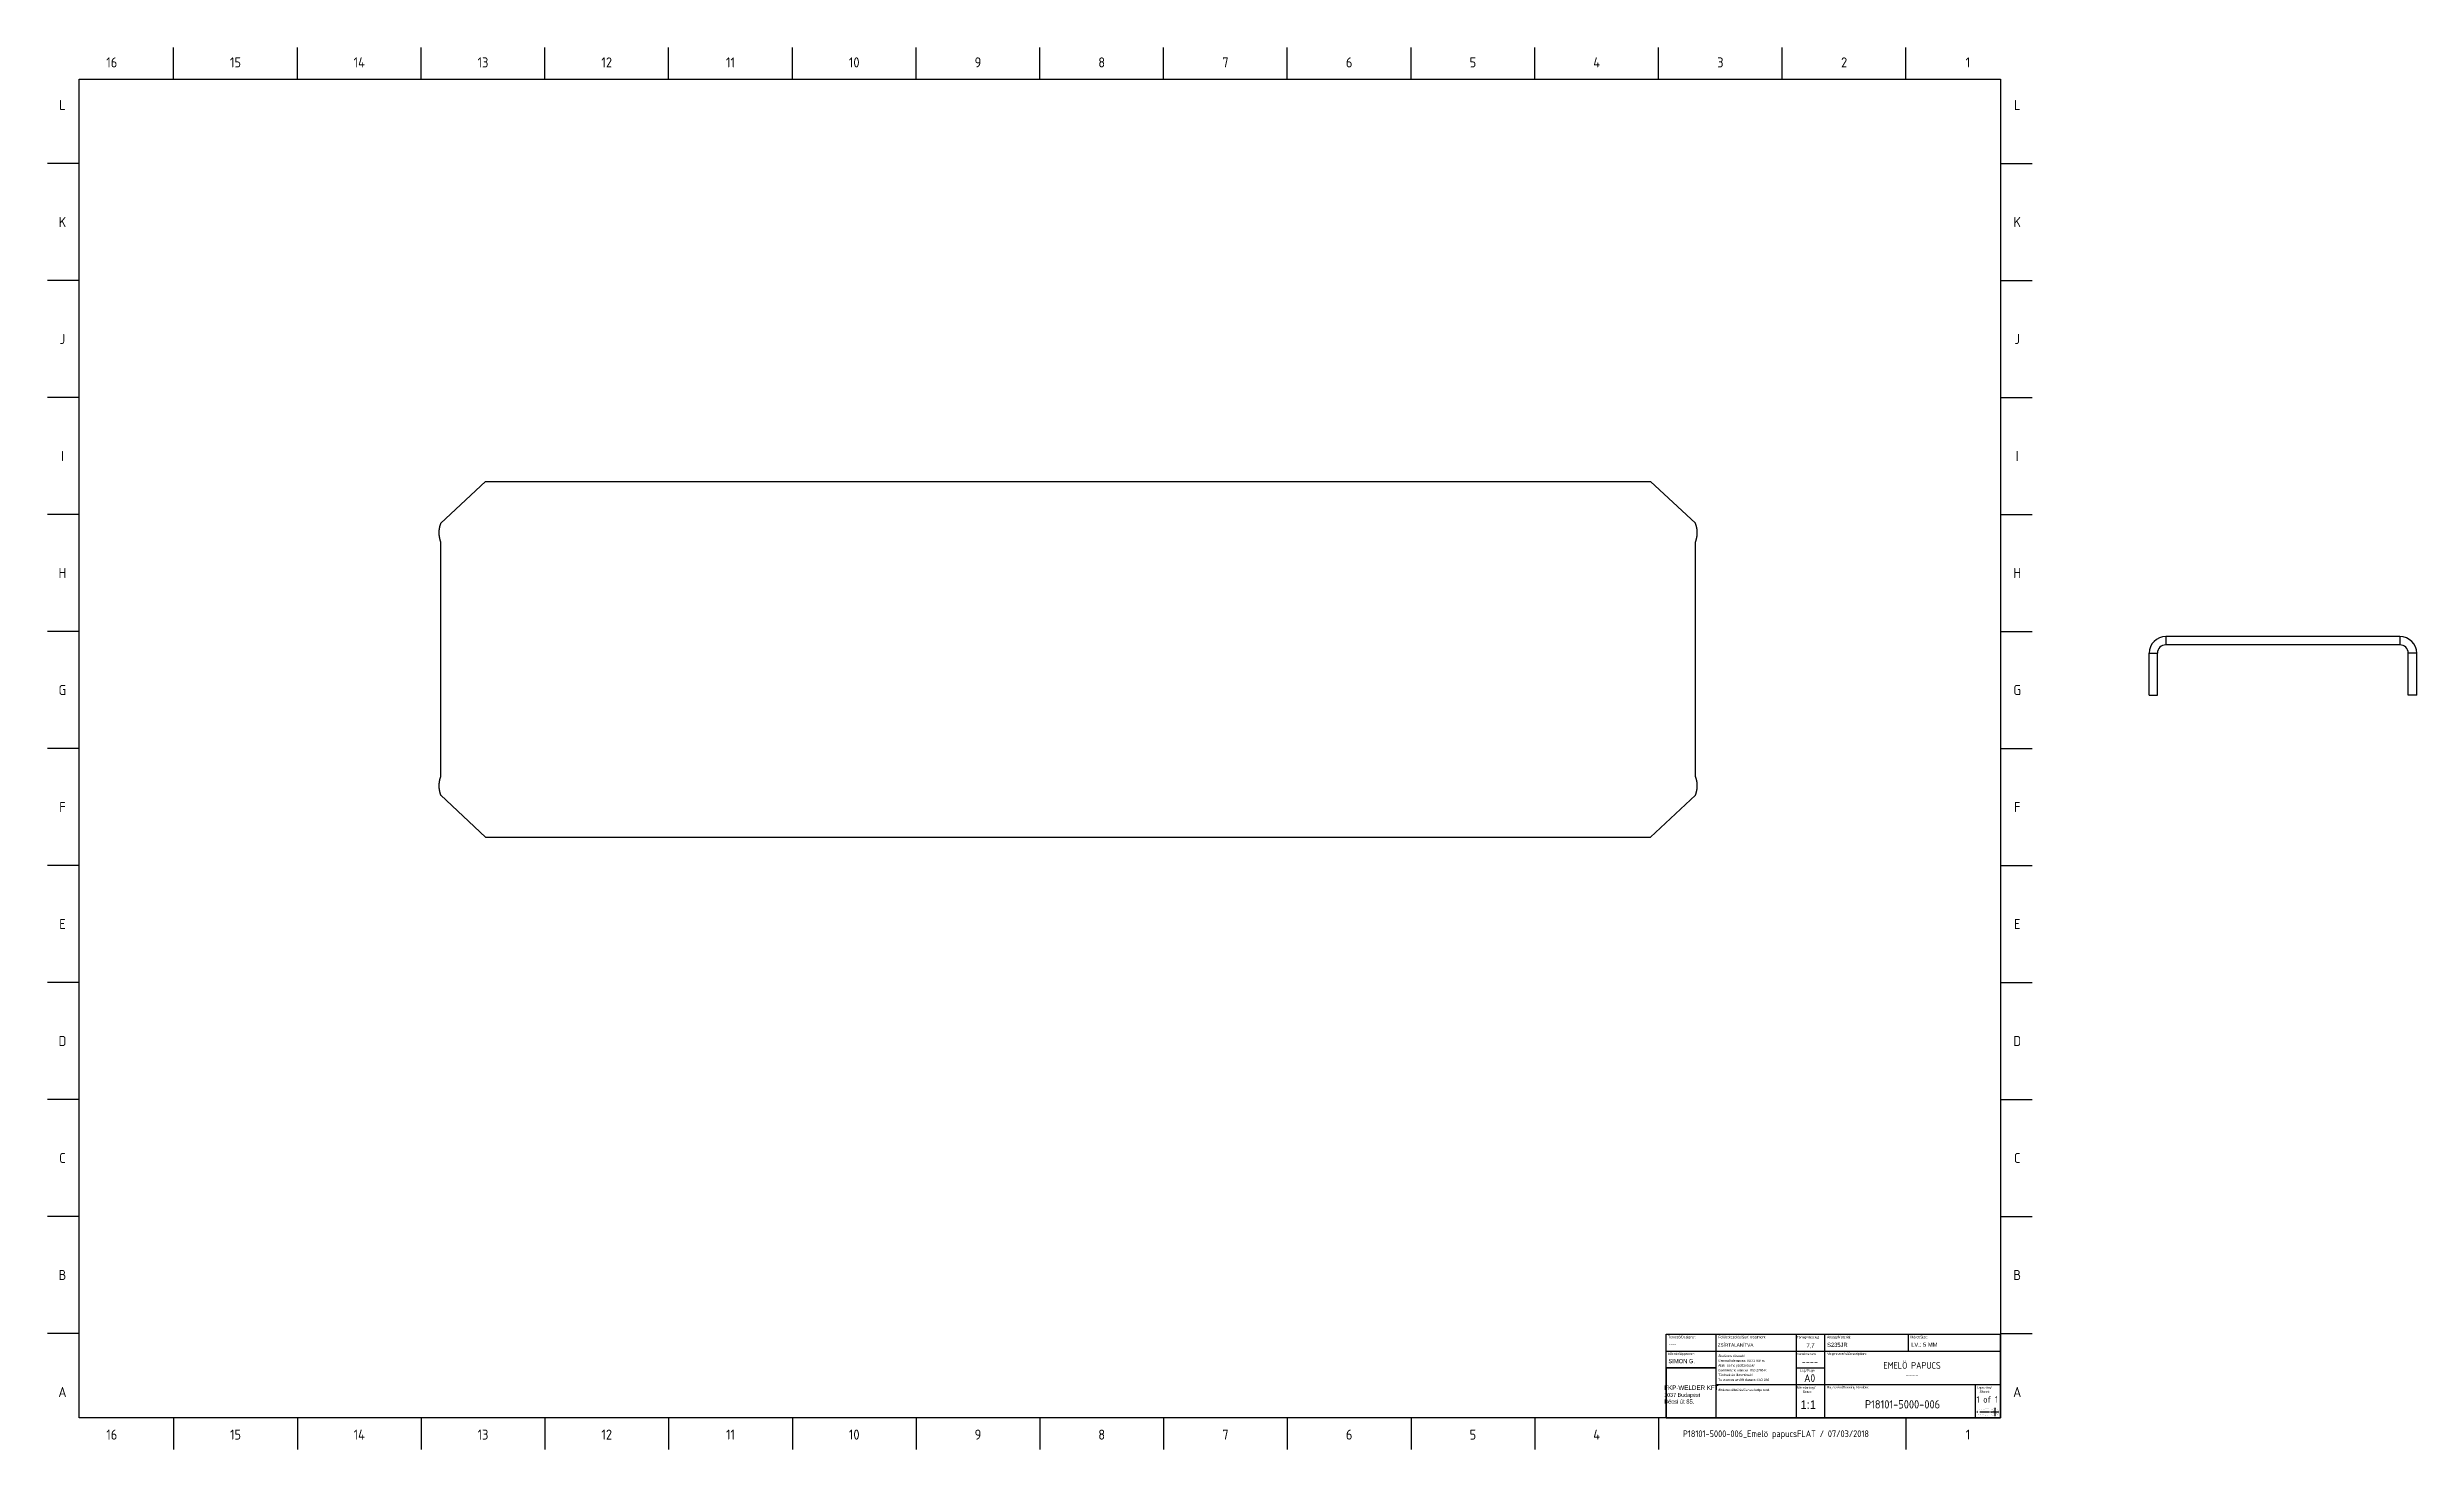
# Model space of a CAD drawing. Extents: x 2 to 1419, y 1 to 840.
import ezdxf

# ---------------------------------------------------------------- set-up
doc = ezdxf.new("R2010")
doc.units = 0
doc.header["$LTSCALE"] = 12.7
doc.header["$MEASUREMENT"] = 0
doc.linetypes.add('CENTER', pattern=[0.72, 0.45, -0.09, 0.09, -0.09])
doc.layers.get('0').update_dxf_attribs({"linetype": 'CONTINUOUS'})
for name, color, linetype in [('ANNOTATION_TEXT', 7, 'CONTINUOUS'), ('BORDER_FRAME', 7, 'CONTINUOUS'), ('BORDER_ZONES', 7, 'CONTINUOUS'), ('TITLE_BLOCK', 7, 'CONTINUOUS'), ('VISIBLE', 7, 'CONTINUOUS')]:
    doc.layers.add(name, color=color, linetype=linetype)
doc.styles.add('ONSHAPE-STANDARD', font='ISOCP.SHX')
doc.styles.add('ONSHAPE-STANDARD-NOTESTYLE', font='ARIsoP1.shx', dxfattribs={"height": 2.5})

msp = doc.modelspace()

# ---------------------------------------------------------------- linework, layer by layer
at = {"color": 250, "linetype": 'CONTINUOUS'}
for p, q in [((970, 20), (970, 70)), ((970, 70), (1170, 70)), ((970, 60), (1170, 60)), ((1000, 20), (1000, 70)), ((1048, 20), (1048, 70)), ((1065, 20), (1065, 70)), ((1115, 60), (1115, 70)), ((1170, 20), (1170, 70)), ((970, 50), (1000, 50)), ((1000, 50), (970, 50)), ((970, 50), (970, 20)), ((1000, 20), (1000, 50)), ((1048, 50), (1065, 50)), ((1000, 40), (1170, 40)), ((1155, 20), (1155, 40)), ((970, 20), (1170, 20)), ((970, 20), (1000, 20))]:
    msp.add_line(p, q, dxfattribs=at)
at = {"color": 250, "linetype": 'CENTER'}
for p, q in [((1163.4, 23.5), (1155.8, 23.5)), ((1169.1, 23.5), (1164, 23.5)), ((1166.6, 26), (1166.6, 21))]:
    msp.add_line(p, q, dxfattribs=at)
at = {"color": 7, "linetype": 'CONTINUOUS', "const_width": 0.0488, "flags": 128}
for points in [[(1163.1, 25.7), (1156.3, 24.6)], [(1156.3, 24.6), (1156.3, 22.3)], [(1156.3, 22.3), (1163.1, 21.3)], [(1163.1, 21.3), (1163.1, 25.7)]]:
    msp.add_lwpolyline(points, dxfattribs=at)
at = {"color": 7, "linetype": 'CONTINUOUS', "const_width": 0.0488}
for points in [[(1168.8, 23.5, 0.414214), (1166.6, 25.7, 2.414214), (1168.8, 23.5)], [(1167.8, 23.5, 0.414214), (1166.6, 24.6, 2.414214), (1167.8, 23.5)]]:
    msp.add_lwpolyline(points, format="xyb", close=True, dxfattribs=at)
at = {"layer": 'BORDER_FRAME'}
for p, q in [((21, 20), (21, 821)), ((21, 821), (1170, 821)), ((1170, 821), (1170, 20)), ((1170, 20), (21, 20))]:
    msp.add_line(p, q, dxfattribs=at)
at = {"layer": 'BORDER_ZONES'}
for p, q in [((77.5, 821), (77.5, 840)), ((151.5, 821), (151.5, 840)), ((225.5, 821), (225.5, 840)), ((299.5, 821), (299.5, 840)), ((373.5, 821), (373.5, 840)), ((447.5, 821), (447.5, 840)), ((521.5, 821), (521.5, 840)), ((595.5, 821), (595.5, 840)), ((669.5, 821), (669.5, 840)), ((743.5, 821), (743.5, 840)), ((817.5, 821), (817.5, 840)), ((891.5, 821), (891.5, 840)), ((965.5, 821), (965.5, 840)), ((1039.5, 821), (1039.5, 840)), ((1113.5, 821), (1113.5, 840)), ((21, 770.5), (2, 770.5)), ((1170, 770.5), (1189, 770.5)), ((21, 700.5), (2, 700.5)), ((1170, 700.5), (1189, 700.5)), ((21, 630.5), (2, 630.5)), ((1170, 630.5), (1189, 630.5)), ((21, 560.5), (2, 560.5)), ((1170, 560.5), (1189, 560.5)), ((21, 490.5), (2, 490.5)), ((1170, 490.5), (1189, 490.5)), ((21, 420.5), (2, 420.5)), ((1170, 420.5), (1189, 420.5)), ((21, 350.5), (2, 350.5)), ((1170, 350.5), (1189, 350.5)), ((21, 280.5), (2, 280.5)), ((1170, 280.5), (1189, 280.5)), ((21, 210.5), (2, 210.5)), ((1170, 210.5), (1189, 210.5)), ((21, 140.5), (2, 140.5)), ((1170, 140.5), (1189, 140.5)), ((21, 70.5), (2, 70.5)), ((1170, 70.5), (1189, 70.5)), ((77.5, 20), (77.5, 1)), ((151.5, 20), (151.5, 1)), ((225.5, 20), (225.5, 1)), ((299.5, 20), (299.5, 1)), ((373.5, 20), (373.5, 1)), ((447.5, 20), (447.5, 1)), ((521.5, 20), (521.5, 1)), ((595.5, 20), (595.5, 1)), ((669.5, 20), (669.5, 1)), ((743.5, 20), (743.5, 1)), ((817.5, 20), (817.5, 1)), ((891.5, 20), (891.5, 1)), ((965.5, 20), (965.5, 1)), ((1113.5, 20), (1113.5, 1))]:
    msp.add_line(p, q, dxfattribs=at)
at = {"layer": 'VISIBLE'}
for p, q in [((264, 580.3), (237.2, 555.3)), ((264, 580.3), (960.8, 580.3)), ((960.8, 580.3), (987.6, 555.3)), ((237.2, 403.9), (237.2, 543.9)), ((987.6, 403.9), (987.6, 543.9)), ((1408.9, 487.5), (1268.9, 487.5)), ((1268.9, 487.5), (1268.9, 482.5)), ((1408.9, 482.5), (1268.9, 482.5)), ((1408.9, 487.5), (1408.9, 482.5)), ((1258.9, 477.5), (1263.9, 477.5)), ((1258.9, 452.5), (1258.9, 477.5)), ((1263.9, 452.5), (1263.9, 477.5)), ((1418.9, 477.5), (1413.9, 477.5)), ((1413.9, 452.5), (1413.9, 477.5)), ((1418.9, 452.5), (1418.9, 477.5)), ((1258.9, 452.5), (1263.9, 452.5)), ((1418.9, 452.5), (1413.9, 452.5)), ((264, 367.5), (237.2, 392.5)), ((960.8, 367.5), (987.6, 392.5)), ((264, 367.5), (960.8, 367.5))]:
    msp.add_line(p, q, dxfattribs=at)
for centre, radius, start, end in [((1268.9, 477.5), 10, 90, 180), ((1268.9, 477.5), 5, 90, 180), ((1408.9, 477.5), 10, 0, 90), ((1408.9, 477.5), 5, 0, 90)]:
    msp.add_arc(centre, radius, start, end, dxfattribs=at)
for points in [[(237.2, 555.3), (236.6, 553.8), (236.4, 552.5), (236.1, 551), (236.1, 549.6), (236.1, 548.2), (236.4, 546.8), (236.6, 545.4), (237.2, 543.9)], [(987.6, 543.9), (988.1, 545.4), (988.4, 546.8), (988.7, 548.2), (988.7, 549.6), (988.7, 551), (988.4, 552.5), (988.1, 553.8), (987.6, 555.3)], [(237.2, 403.9), (236.6, 402.4), (236.4, 401.1), (236.1, 399.6), (236.1, 398.2), (236.1, 396.8), (236.4, 395.4), (236.6, 394), (237.2, 392.5)], [(987.6, 392.5), (988.1, 394), (988.4, 395.4), (988.7, 396.8), (988.7, 398.2), (988.7, 399.6), (988.4, 401.1), (988.1, 402.4), (987.6, 403.9)]]:
    msp.add_open_spline(points, degree=2, knots=[0, 0, 0, 0.25, 0.25, 0.5, 0.5, 0.75, 0.75, 1, 1, 1], dxfattribs=at)

# ---------------------------------------------------------------- texts
at = {"color": 7, "linetype": 'CONTINUOUS', "style": 'ONSHAPE-STANDARD-NOTESTYLE', "oblique": 0}
for s, height, width, p in [('Tervezö/Designer:', 1.5, 0.989, (971.2, 67.6)), ('Ellenör/Approver: ', 1.5, 0.997, (971.2, 57.6)), ('Általános türések/', 1.4, 1.079, (1001.2, 56.4)), ('Felületkezelés/Surf. treatment', 1.5, 1.061, (1001.2, 67.6)), ('Tömeg/Mass[kg]', 1.3, 0.934, (1048.3, 67.6)), ('Verzió/Version:', 1.25, 0.978, (1048.4, 57.6)), ('Anyag/Material:', 1.5, 0.964, (1066.2, 67.6)), ('Megnevezés/Description:', 1.5, 0.967, (1066.2, 57.6)), ('Méret/Size:', 1.5, 0.995, (1116.2, 67.6)), ('Alak- és helyzettürések/', 1.4, 1.091, (1001.2, 50.7)), ('General tolerances: ISO 2768-m', 1.4, 0.992, (1001.2, 53.5)), ('Geometric tolerances: ISO 2768-K', 1.4, 0.977, (1001.2, 47.8)), ('Türések és illesztések/', 1.4, 1.09, (1001.2, 45)), ('Tolerances and fit classes: ISO 286', 1.4, 1.032, (1001.2, 42.1)), ('Lap/Page:', 1.5, 0.981, (1050.1, 47.6)), ('Általános élletörés/General edge cond.', 1.3, 1.036, (1001.2, 36.1)), ('Méretarány/', 1.5, 1.031, (1048.2, 37.4)), ('Scale:', 1.5, 0.95, (1051.7, 34.9)), ('Rajzszám/Drawing Number:', 1.5, 0.937, (1066.2, 37.6)), ('Lapszám/', 1.5, 0.989, (1155.8, 37.4)), ('Sheet:', 1.5, 1.008, (1157.5, 34.9))]:
    msp.add_text(s, height=height, dxfattribs=dict(at, width=width)).set_placement(p)
at = {"style": 'ONSHAPE-STANDARD'}
msp.add_text('A0', height=4.63, dxfattribs=at).set_placement((1052.6, 41.5))
at = {"layer": 'ANNOTATION_TEXT', "style": 'ONSHAPE-STANDARD-NOTESTYLE'}
for s, insert, char_height, width, attachment_point in [('\\fARIsoP1.shx|b0|i0|c0|p0;----}', (971.6, 65.2), 2.5, 27.31, 1), ('\\fARIsoP1.shx|b0|i0|c0|p0;\\H2;ZSÍRTALANÍTVA}', (1000.9, 63.6), 2, 45.98, 4), ('7,7}', (1054, 64.6), 2.5, 7.016, 1), ('\\fARIsoP1.shx|b0|i0|c0|p0;S235JR}', (1066.3, 63.7), 2.5, 46.977, 4), ('\\fARIsoP1.shx|b0|i0|c0|p0;LV.: 5 MM}', (1116.6, 63.8), 2.5, 50.336, 4), ('\\fARIsoP1.shx|b0|i0|c0|p0;SIMON G.}', (971.4, 55.2), 2.5, 27.31, 1), ('\\fARIsoP1.shx|b0|i0|c0|p0;\\H1.08x;FKP-WELDER KFT.{\\H0.857339x;\\P1037 Budapest}{\\H0.925926x;\\PBécsi út 85.}}', (968.9, 39.4), 2.5, 32.46, 1), ('\\fARIsoP1.shx|b0|i0|c0|p0;\\H5;1:1}', (1050.4, 27.9), 5, 11.658, 4)]:
    msp.add_mtext(s, dxfattribs=dict(at, insert=insert, char_height=char_height, width=width, attachment_point=attachment_point))
at = {"layer": 'BORDER_ZONES', "char_height": 6, "attachment_point": 5, "style": 'ONSHAPE-STANDARD'}
for s, insert in [('16', (40.5, 831)), ('15', (114.5, 831)), ('14', (188.5, 831)), ('13', (262.5, 831)), ('12', (336.5, 831)), ('11', (410.5, 831)), ('10', (484.5, 831)), ('9', (558.5, 831)), ('8', (632.5, 831)), ('7', (706.5, 831)), ('6', (780.5, 831)), ('5', (854.5, 831)), ('4', (928.5, 831)), ('3', (1002.5, 831)), ('2', (1076.5, 831)), ('1', (1150.5, 831)), ('L', (11, 805.5)), ('L', (1180, 805.5)), ('K', (11, 735.5)), ('K', (1180, 735.5)), ('J', (11, 665.5)), ('J', (1180, 665.5)), ('I', (11, 595.5)), ('I', (1180, 595.5)), ('H', (11, 525.5)), ('H', (1180, 525.5)), ('G', (11, 455.5)), ('G', (1180, 455.5)), ('F', (11, 385.5)), ('F', (1180, 385.5)), ('E', (11, 315.5)), ('E', (1180, 315.5)), ('D', (11, 245.5)), ('D', (1180, 245.5)), ('C', (11, 175.5)), ('C', (1180, 175.5)), ('B', (11, 105.5)), ('B', (1180, 105.5)), ('A', (11, 35.5)), ('A', (1180, 35.5)), ('16', (40.5, 10)), ('15', (114.5, 10)), ('14', (188.5, 10)), ('13', (262.5, 10)), ('12', (336.5, 10)), ('11', (410.5, 10)), ('10', (484.5, 10)), ('9', (558.5, 10)), ('8', (632.5, 10)), ('7', (706.5, 10)), ('6', (780.5, 10)), ('5', (854.5, 10)), ('4', (928.5, 10)), ('1', (1150.5, 10))]:
    msp.add_mtext(s, dxfattribs=dict(at, insert=insert))
at = {"layer": 'TITLE_BLOCK', "color": 7, "attachment_point": 8, "style": 'ONSHAPE-STANDARD'}
for s, insert, char_height, width in [('----}', (1056, 51.6), 3.5, 15.915), ('EMELÖ PAPUCS\\P\\H0.625x;----}', (1117.1, 44.2), 4, 98.956), ('P18101-5000-006}', (1111.4, 25.6), 5, 82.293), ('1 of 1}', (1162.1, 29.1), 3.81, 41.91), ('{P18101-5000-006_Emelö papucsFLAT / 07/03/2018}', (1035.7, 7.3), 4, 130.175)]:
    msp.add_mtext(s, dxfattribs=dict(at, insert=insert, char_height=char_height, width=width))

doc.saveas('drawing.dxf')
